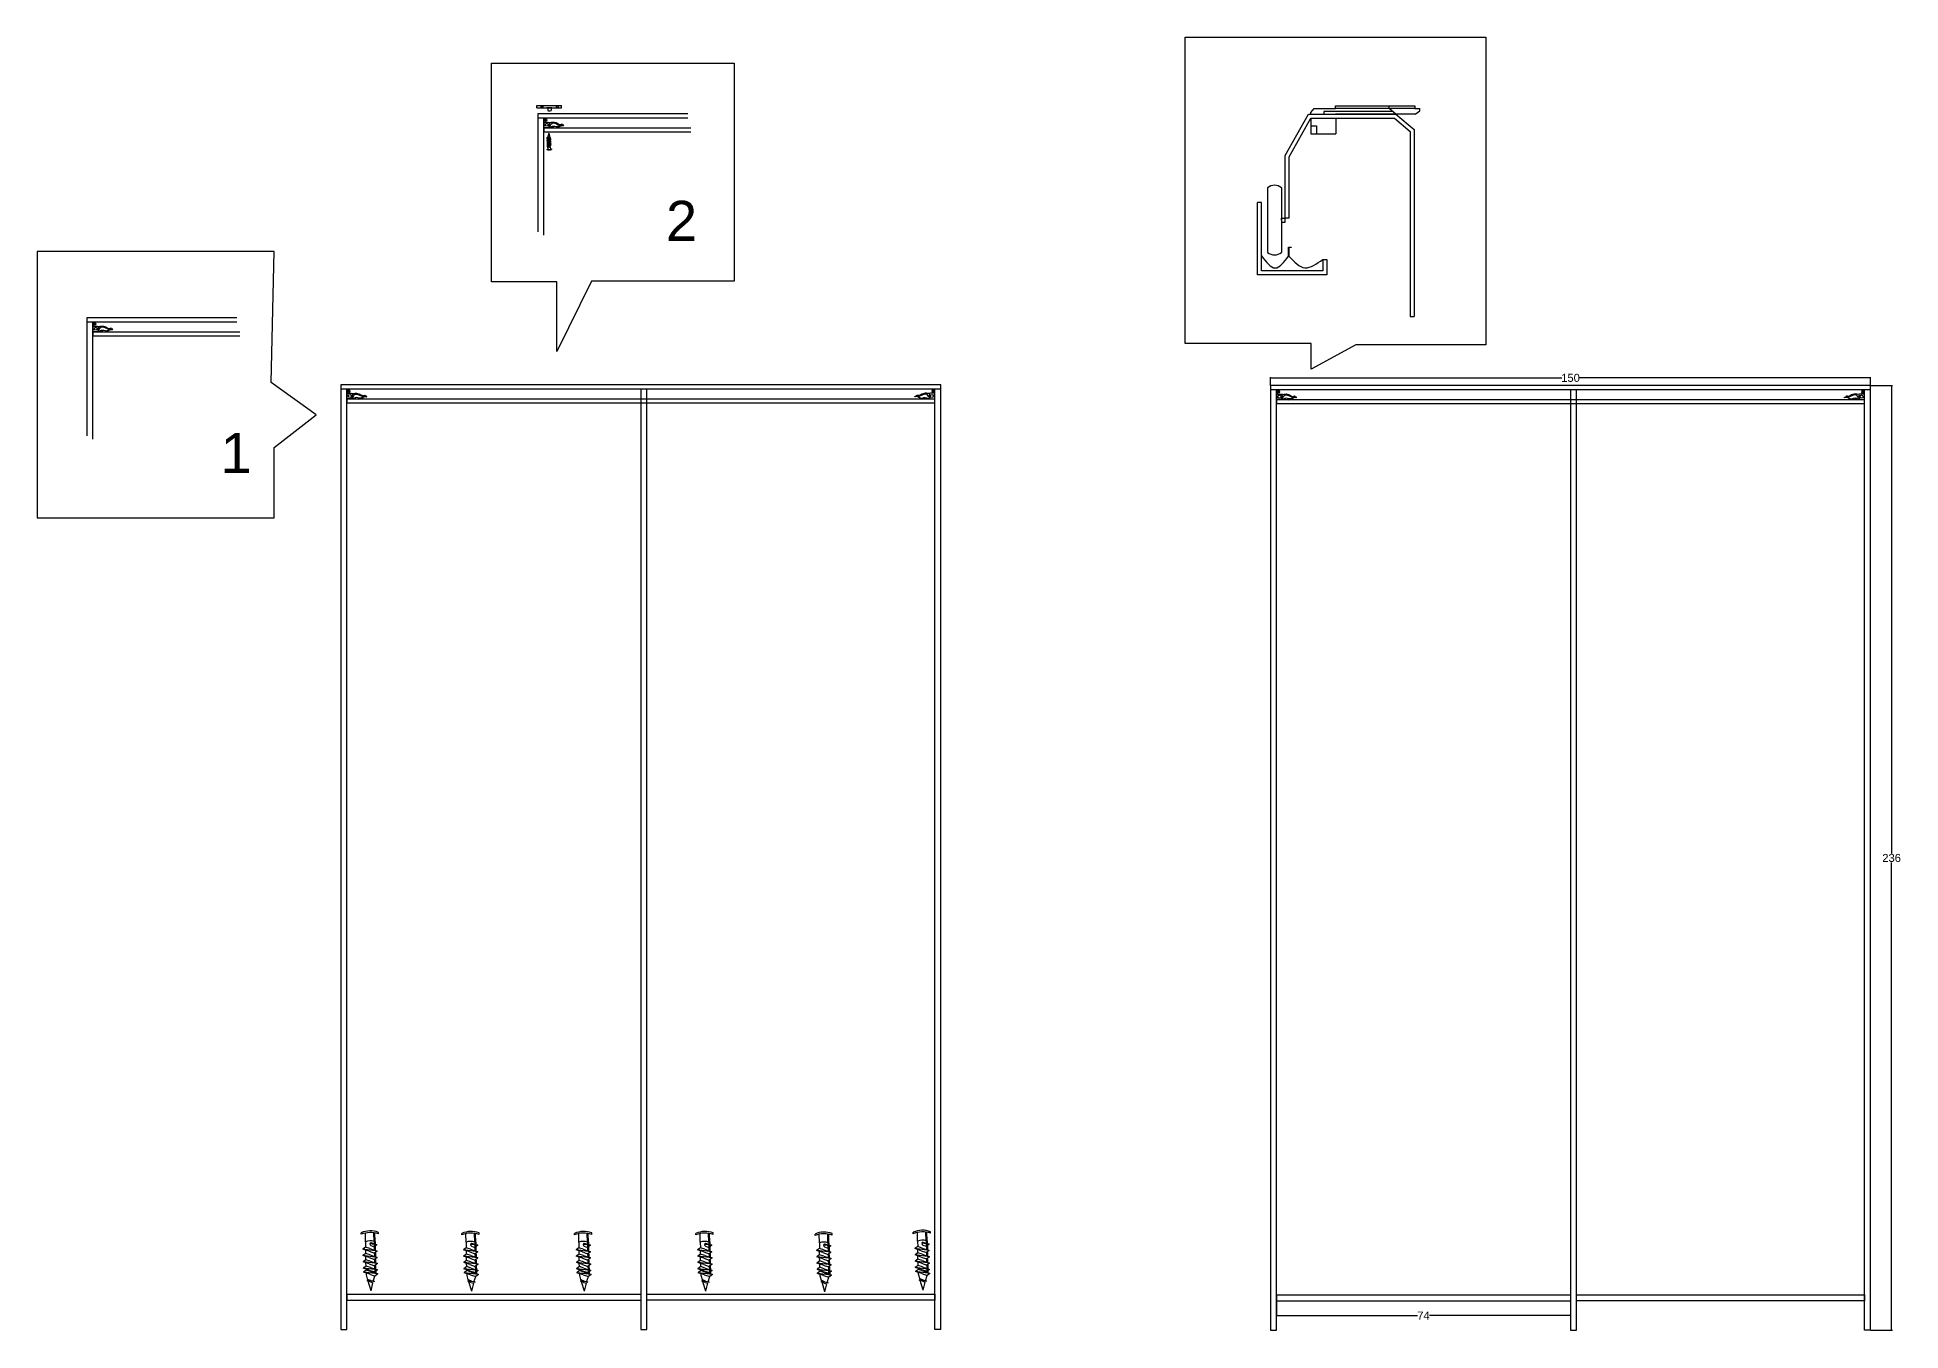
# Model space of a CAD drawing. Header units: inches. Extents: x -8 to 1551, y -417 to 323.
# Drawn here: x 975.4 to 1441.1, y -76.6 to 246.5 of the extents above; entities that cross this region are included whole.
import ezdxf

# ---------------------------------------------------------------- set-up
doc = ezdxf.new("R2010")
doc.units = ezdxf.units.IN
doc.header["$MEASUREMENT"] = 0
doc.styles.get("Standard").update_dxf_attribs({"font": 'Arial.ttf'})
doc.dimstyles.get("Standard").update_dxf_attribs({"dimtxt": 0.18, "dimasz": 0.18, "dimexe": 0.18, "dimexo": 0.0625, "dimgap": 0.09, "dimtad": 0, "dimtih": 1, "dimtoh": 1, "dimdec": 4, "dimzin": 0, "dimdsep": 46, "dimtxsty": 'Standard', "dimcen": 0.09, "dimadec": 0, "dimazin": 0, "dimtfac": 1, "dimtdec": 4, "dimtofl": 0, "dimtmove": 0, "dimatfit": 3, "dimfxl": 1, "dimtolj": 1, "dimtzin": 0, "dimarcsym": 0})

# ---------------------------------------------------------------- blocks, each defined once
blk = doc.blocks.new('Vite a croce a testa piana - 10 mm da sopra')
at = {"color": 0, "linetype": 'Continuous'}
for p, q in [((-5, 2), (-5, -2)), ((-2, 2), (-5, 2)), ((-2, 2), (-2, 5)), ((2, 5), (-2, 5)), ((-2, 2), (-2, -2)), ((2, 2), (-2, 2)), ((2, 2), (2, 5)), ((2, 2), (2, -2)), ((2, 2), (5, 2)), ((5, 2), (5, -2)), ((-2, -2), (-5, -2)), ((2, -2), (-2, -2)), ((-2, -2), (-2, -5)), ((2, -5), (-2, -5)), ((2, -2), (2, -5)), ((2, -2), (5, -2))]:
    blk.add_line(p, q, dxfattribs=at)
blk.add_circle((0, 0), 9.84, dxfattribs=at)
blk = doc.blocks.new('_ArchTick')
at = {"color": 0, "linetype": 'ByBlock', "const_width": 0.15}
blk.add_lwpolyline([(-0.5, -0.5), (0.5, 0.5)], dxfattribs=at)
blk = doc.blocks.new('*D20')
at = {"color": 0, "lineweight": -2, "transparency": 16777216}
for p, q in [((1433.67, 159.47), (1439.05, 159.47)), ((1438.87, 159.47), (1438.87, 42.57)), ((1438.87, -76.53), (1438.87, 40.36)), ((1433.67, -76.53), (1439.05, -76.53))]:
    blk.add_line(p, q, dxfattribs=at)
at = {"layer": 'Defpoints', "color": 0, "transparency": 16777216}
for p in [(1433.61, 159.47), (1433.61, -76.53), (1438.87, -76.53)]:
    blk.add_point(p, dxfattribs=at)
at = {"color": 0, "lineweight": -2, "transparency": 16777216, "xscale": 0.18, "yscale": 0.18, "zscale": 0.18}
for p, rotation in [((1438.87, 159.47), 90), ((1438.87, -76.53), 270)]:
    blk.add_blockref('_ArchTick', p, dxfattribs=dict(at, rotation=rotation))
at = {"color": 0, "transparency": 16777216, "insert": (1438.87, 41.47), "char_height": 2, "attachment_point": 5}
blk.add_mtext('\\A1;236', dxfattribs=at)
blk = doc.blocks.new('*D21')
at = {"color": 0, "lineweight": -2, "transparency": 16777216}
for p, q in [((1283.61, 159.53), (1283.61, 161.59)), ((1283.61, 161.41), (1356.4, 161.41)), ((1433.61, 161.41), (1360.81, 161.41)), ((1433.61, 159.53), (1433.61, 161.59))]:
    blk.add_line(p, q, dxfattribs=at)
at = {"layer": 'Defpoints', "color": 0, "transparency": 16777216}
for p in [(1283.61, 159.47), (1433.61, 161.41), (1433.61, 159.47)]:
    blk.add_point(p, dxfattribs=at)
at = {"color": 0, "lineweight": -2, "transparency": 16777216, "xscale": 0.18, "yscale": 0.18, "zscale": 0.18, "rotation": 180}
blk.add_blockref('_ArchTick', (1283.61, 161.41), dxfattribs=at)
at = {"color": 0, "lineweight": -2, "transparency": 16777216, "xscale": 0.18, "yscale": 0.18, "zscale": 0.18}
blk.add_blockref('_ArchTick', (1433.61, 161.41), dxfattribs=at)
at = {"color": 0, "transparency": 16777216, "insert": (1358.61, 161.41), "char_height": 2, "attachment_point": 5}
blk.add_mtext('\\A1;150', dxfattribs=at)
blk = doc.blocks.new('*D22')
at = {"color": 0, "lineweight": -2, "transparency": 16777216}
for p, q in [((1285.11, -67.73), (1285.11, -73.04)), ((1358.61, -67.73), (1358.61, -73.04)), ((1285.11, -72.86), (1320.32, -72.86)), ((1358.61, -72.86), (1323.37, -72.86))]:
    blk.add_line(p, q, dxfattribs=at)
at = {"layer": 'Defpoints', "color": 0, "transparency": 16777216}
for p in [(1285.11, -67.67), (1358.61, -67.67), (1358.61, -72.86)]:
    blk.add_point(p, dxfattribs=at)
at = {"color": 0, "lineweight": -2, "transparency": 16777216, "xscale": 0.18, "yscale": 0.18, "zscale": 0.18, "rotation": 180}
blk.add_blockref('_ArchTick', (1285.11, -72.86), dxfattribs=at)
at = {"color": 0, "lineweight": -2, "transparency": 16777216, "xscale": 0.18, "yscale": 0.18, "zscale": 0.18}
blk.add_blockref('_ArchTick', (1358.61, -72.86), dxfattribs=at)
at = {"color": 0, "transparency": 16777216, "insert": (1321.84, -72.86), "char_height": 2, "attachment_point": 5}
blk.add_mtext('\\A1;74', dxfattribs=at)

msp = doc.modelspace()

# ---------------------------------------------------------------- linework, layer by layer
for p, q in [((1262.28, 246.5), (1337.44, 246.5)), ((1262.28, 170), (1262.28, 246.5)), ((1337.44, 246.5), (1337.44, 169.66)), ((1088.93, 240.03), (1149.54, 240.03)), ((1088.93, 185.43), (1088.93, 240.03)), ((1149.54, 240.03), (1149.54, 185.58)), ((1100.24, 228.86), (1100.24, 229.48)), ((1100.24, 229.48), (1106.43, 229.48)), ((1100.24, 228.86), (1106.43, 228.86)), ((1101.82, 229.3), (1101.21, 229.3)), ((1101.21, 229.3), (1101.21, 229.03)), ((1101.21, 229.03), (1101.82, 229.03)), ((1101.82, 229.03), (1101.82, 229.3)), ((1103.95, 228.86), (1102.72, 228.86)), ((1102.99, 228.85), (1102.99, 228.24)), ((1103.33, 228.86), (1103.95, 228.86)), ((1103.77, 228.85), (1103.77, 228.24)), ((1105.66, 229.27), (1105.05, 229.27)), ((1105.05, 229.27), (1105.05, 229)), ((1105.05, 229), (1105.66, 229)), ((1105.66, 229), (1105.66, 229.27)), ((1106.43, 228.86), (1106.43, 229.48)), ((1293.7, 227.75), (1294.54, 228.7)), ((1294.54, 228.7), (1299.88, 228.7)), ((1299.88, 228.7), (1299.88, 229.39)), ((1299.88, 229.39), (1319.68, 229.39)), ((1299.88, 228.7), (1299.88, 228.7)), ((1319.68, 228.69), (1299.88, 228.7)), ((1313.31, 228.69), (1313.31, 229.39)), ((1314.93, 227.31), (1313.31, 228.69)), ((1319.68, 229.39), (1319.68, 228.69)), ((1319.68, 228.69), (1320.91, 228.69)), ((1320.91, 228.1), (1320.91, 228.69)), ((1137.98, 227.4), (1100.48, 227.4)), ((1100.48, 227.4), (1100.48, 197.9)), ((1100.48, 227.4), (1100.48, 226.4)), ((1100.48, 226.4), (1137.98, 226.4)), ((1101.98, 197.03), (1101.98, 226.4)), ((1101.98, 226.4), (1101.98, 223.9)), ((1101.98, 223.9), (1101.98, 225.32)), ((1101.98, 225.32), (1103.1, 225.32)), ((1101.98, 223.9), (1138.73, 223.9)), ((1101.98, 223.9), (1101.98, 222.9)), ((1101.98, 223.9), (1104.25, 223.9)), ((1103.62, 223.9), (1101.98, 223.9)), ((1103.28, 224.96), (1103.26, 224.18)), ((1106.63, 224.7), (1106.48, 224.82)), ((1287.27, 216.93), (1293.12, 227.31)), ((1288.27, 216.67), (1293.7, 226.31)), ((1293.12, 227.31), (1314.93, 227.31)), ((1293.7, 227.31), (1293.7, 227.75)), ((1293.7, 226.31), (1314.57, 226.31)), ((1293.7, 226.31), (1293.7, 222.38)), ((1293.7, 224.35), (1295.08, 224.35)), ((1295.08, 224.35), (1295.08, 222.38)), ((1314.12, 228), (1296.98, 228)), ((1296.98, 228), (1296.98, 227.31)), ((1319.78, 227.31), (1299.84, 227.31)), ((1299.92, 226.31), (1299.92, 222.38)), ((1314.57, 226.31), (1318.51, 222.98)), ((1314.93, 227.31), (1319.51, 223.45)), ((1319.78, 227.31), (1320.91, 228.1)), ((1101.98, 222.9), (1138.73, 222.9)), ((1293.7, 222.38), (1299.92, 222.38)), ((1318.51, 222.98), (1318.51, 176.75)), ((1319.51, 223.45), (1319.51, 176.75)), ((1102.69, 218.57), (1102.69, 218.46)), ((1103.9, 218.6), (1103.9, 218.49)), ((1287.27, 201.34), (1287.27, 216.93)), ((1288.27, 201.34), (1288.27, 216.67)), ((1280.38, 187.14), (1280.38, 205.25)), ((1281.38, 205.25), (1280.38, 205.25)), ((1281.38, 188.14), (1281.38, 205.25)), ((1282.87, 208.92), (1282.87, 192.76)), ((1286.39, 208.92), (1286.39, 192.76)), ((1286.39, 200.84), (1286.39, 201.34)), ((1286.39, 201.34), (1286.39, 200.34)), ((1286.39, 201.34), (1287.27, 201.34)), ((1286.39, 200.34), (1287.27, 200.34)), ((1287.27, 200.34), (1287.27, 201.34)), ((1288.27, 201.34), (1287.27, 201.34)), ((1034.55, 192.99), (975.36, 192.99)), ((975.36, 192.99), (975.36, 126.44)), ((1033.84, 160.25), (1034.55, 192.99)), ((1288.07, 191.8), (1288.07, 194.1)), ((1288.07, 194.1), (1288.75, 194.1)), ((1288.75, 193.96), (1288.2, 193.96)), ((1288.2, 193.96), (1288.2, 191.8)), ((1288.75, 194.1), (1288.75, 194.1)), ((1288.75, 194.1), (1288.75, 193.96)), ((1296.65, 191.01), (1296.65, 188.14)), ((1296.65, 191.01), (1297.65, 191.01)), ((1297.65, 191.01), (1297.65, 187.14)), ((1297.65, 187.14), (1280.38, 187.14)), ((1296.65, 188.14), (1281.38, 188.14)), ((1105.24, 185.43), (1088.93, 185.43)), ((1113.9, 185.58), (1105.24, 167.97)), ((1105.24, 167.97), (1105.24, 185.43)), ((1149.54, 185.58), (1113.9, 185.58)), ((1113.9, 185.58), (1113.9, 185.58, -721.74)), ((1025.22, 176.44), (987.72, 176.44)), ((987.72, 176.44), (987.72, 146.94)), ((987.72, 176.44), (987.72, 175.44)), ((987.72, 175.44), (1025.22, 175.44)), ((989.22, 146.06), (989.22, 175.44)), ((989.22, 175.44), (989.22, 172.94)), ((989.22, 172.94), (989.22, 174.35)), ((989.22, 174.35), (990.34, 174.35)), ((989.22, 172.94), (1025.97, 172.94)), ((989.22, 172.94), (989.22, 171.94)), ((989.22, 172.94), (991.5, 172.94)), ((990.86, 172.94), (989.22, 172.94)), ((990.53, 174), (990.51, 173.21)), ((993.87, 173.73), (993.72, 173.85)), ((1318.51, 176.75), (1319.51, 176.75)), ((989.22, 171.94), (1025.97, 171.94)), ((1293.76, 170), (1262.28, 170)), ((1293.76, 163.56), (1293.76, 170)), ((1304.94, 169.66), (1293.76, 163.56)), ((1337.44, 169.66), (1304.94, 169.66)), ((1045.11, 152.15), (1033.84, 160.25)), ((1201.23, 159.65), (1051.23, 159.65)), ((1051.23, 159.65), (1051.23, -76.35)), ((1051.23, 159.65), (1051.23, 158.65)), ((1051.23, 158.65), (1201.23, 158.65)), ((1052.73, -76.35), (1052.73, 158.65)), ((1052.73, 158.65), (1052.73, 156.15)), ((1126.23, 158.65), (1126.23, -76.35)), ((1127.73, -76.35), (1127.73, 158.65)), ((1199.73, -76.35), (1199.73, 158.65)), ((1201.23, -76.35), (1201.23, 159.65)), ((1433.61, 159.47), (1283.61, 159.47)), ((1283.61, 159.47), (1283.61, -76.53)), ((1283.61, 159.47), (1283.61, 158.47)), ((1283.61, 158.47), (1433.61, 158.47)), ((1285.11, -76.53), (1285.11, 158.47)), ((1285.11, 158.47), (1285.11, 155.97)), ((1358.61, 158.47), (1358.61, -76.53)), ((1360.11, -76.53), (1360.11, 158.47)), ((1432.11, -76.53), (1432.11, 158.47)), ((1433.61, -76.53), (1433.61, 159.47)), ((1052.73, 156.15), (1052.73, 157.57)), ((1052.73, 157.57), (1053.85, 157.57)), ((1052.73, 156.15), (1199.73, 156.15)), ((1052.73, 156.15), (1052.73, 155.15)), ((1052.73, 156.15), (1055, 156.15)), ((1054.37, 156.15), (1052.73, 156.15)), ((1052.73, 155.15), (1199.73, 155.15)), ((1054.03, 157.21), (1054.01, 156.42)), ((1057.38, 156.94), (1057.23, 157.07)), ((1057.75, 156.65), (1057.76, 156.79)), ((1194.7, 156.65), (1194.69, 156.79)), ((1195.08, 156.94), (1195.23, 157.07)), ((1198.09, 156.15), (1199.73, 156.15)), ((1198.42, 157.21), (1198.44, 156.42)), ((1199.73, 157.57), (1198.61, 157.57)), ((1199.73, 156.15), (1199.73, 157.57)), ((1285.11, 155.97), (1285.11, 157.38)), ((1285.11, 157.38), (1286.23, 157.38)), ((1285.11, 155.97), (1432.11, 155.97)), ((1285.11, 155.97), (1285.11, 154.97)), ((1285.11, 155.97), (1287.39, 155.97)), ((1286.75, 155.97), (1285.11, 155.97)), ((1285.11, 154.97), (1432.11, 154.97)), ((1286.41, 157.03), (1286.39, 156.24)), ((1289.76, 156.76), (1289.61, 156.89)), ((1290.13, 156.46), (1290.14, 156.61)), ((1427.09, 156.46), (1427.08, 156.61)), ((1427.46, 156.76), (1427.61, 156.89)), ((1430.47, 155.97), (1432.11, 155.97)), ((1430.8, 157.03), (1430.83, 156.24)), ((1432.11, 157.38), (1430.99, 157.38)), ((1432.11, 155.97), (1432.11, 157.38)), ((1034.55, 144.05), (1045.11, 152.15)), ((1034.55, 126.44), (1034.55, 144.05)), ((975.36, 126.44), (1034.55, 126.44)), ((1056.32, -52.55), (1056.32, -52.16)), ((1060.62, -52.44), (1060.62, -52.06)), ((1081.49, -52.7), (1081.49, -52.32)), ((1085.79, -52.6), (1085.79, -52.21)), ((1109.65, -52.7), (1109.65, -52.32)), ((1113.95, -52.6), (1113.95, -52.21)), ((1139.99, -52.7), (1139.99, -52.32)), ((1144.29, -52.6), (1144.29, -52.21)), ((1169.76, -52.86), (1169.76, -52.48)), ((1174.06, -52.76), (1174.06, -52.37)), ((1194.32, -52.4), (1194.32, -52.01)), ((1198.62, -52.29), (1198.62, -51.9)), ((1052.73, -67.49), (1052.73, -68.99)), ((1052.73, -67.49), (1126.23, -67.49)), ((1052.73, -68.99), (1126.23, -68.99)), ((1127.73, -67.49), (1199.73, -67.49)), ((1199.73, -68.99), (1127.73, -68.99)), ((1199.73, -67.49), (1199.73, -68.99)), ((1285.11, -67.67), (1285.11, -69.17)), ((1285.11, -67.67), (1358.61, -67.67)), ((1285.11, -69.17), (1358.61, -69.17)), ((1360.11, -67.67), (1432.11, -67.67)), ((1432.11, -69.17), (1360.11, -69.17)), ((1432.11, -67.67), (1432.11, -69.17)), ((1051.23, -76.35), (1052.73, -76.35)), ((1126.23, -76.35), (1127.73, -76.35)), ((1201.23, -76.35), (1199.73, -76.35)), ((1283.61, -76.53), (1285.11, -76.53)), ((1358.61, -76.53), (1360.11, -76.53)), ((1433.61, -76.53), (1432.11, -76.53))]:
    msp.add_line(p, q)
at = {"color": 7}
for p, q in [((1102.73, 221.38), (1102.93, 221.53)), ((1103.24, 221.21), (1102.73, 221.38)), ((1102.73, 221.38), (1103.74, 221.25)), ((1102.75, 221.1), (1102.96, 221.23)), ((1103.26, 220.93), (1102.75, 221.1)), ((1102.75, 221.1), (1103.76, 220.97)), ((1102.76, 220.66), (1102.96, 220.8)), ((1103.27, 220.48), (1102.76, 220.66)), ((1102.76, 220.66), (1103.77, 220.53)), ((1102.77, 220.22), (1102.97, 220.36)), ((1103.28, 220.04), (1102.77, 220.22)), ((1102.77, 220.22), (1103.78, 220.09)), ((1102.78, 219.77), (1102.98, 219.92)), ((1103.29, 219.6), (1102.78, 219.77)), ((1102.78, 219.77), (1103.79, 219.64)), ((1102.79, 219.33), (1102.99, 219.47)), ((1102.79, 219.33), (1103.29, 219.26)), ((1103.23, 219.18), (1102.79, 219.33)), ((1102.87, 221.08), (1102.87, 221.31)), ((1102.89, 220.8), (1102.88, 221.03)), ((1102.9, 220.36), (1102.89, 220.59)), ((1102.91, 219.92), (1102.9, 220.14)), ((1102.92, 219.1), (1102.91, 219.7)), ((1103.05, 221.89), (1102.93, 221.53)), ((1103.3, 221.4), (1102.93, 221.53)), ((1102.94, 221.08), (1102.94, 221.31)), ((1102.96, 220.8), (1102.95, 221.03)), ((1103.33, 221.11), (1102.96, 221.23)), ((1103.33, 220.67), (1102.96, 220.8)), ((1102.97, 220.36), (1102.96, 220.59)), ((1103.23, 221.83), (1102.97, 221.92)), ((1102.97, 221.92), (1103.48, 221.85)), ((1103.34, 220.23), (1102.97, 220.36)), ((1102.98, 219.92), (1102.97, 220.15)), ((1103.35, 219.79), (1102.98, 219.92)), ((1103, 219.1), (1102.98, 219.71)), ((1103.23, 219.39), (1102.99, 219.47)), ((1103.21, 222.55), (1103.07, 221.99)), ((1103.26, 221.93), (1103.07, 221.99)), ((1103.21, 222.55), (1103.41, 221.88)), ((1103.23, 221.83), (1103.38, 221.78)), ((1103.24, 221.21), (1103.54, 221.11)), ((1103.26, 221.93), (1103.48, 221.85)), ((1103.26, 220.93), (1103.56, 220.82)), ((1103.27, 220.48), (1103.57, 220.38)), ((1103.28, 220.04), (1103.58, 219.94)), ((1103.29, 219.6), (1103.59, 219.5)), ((1103.3, 221.4), (1103.74, 221.25)), ((1103.33, 221.11), (1103.76, 220.97)), ((1103.33, 220.67), (1103.77, 220.53)), ((1103.34, 220.23), (1103.78, 220.09)), ((1103.35, 219.79), (1103.79, 219.64)), ((1103.38, 221.78), (1103.48, 221.85)), ((1103.43, 221.82), (1103.54, 221.44)), ((1103.54, 221.44), (1103.54, 221.32)), ((1103.54, 221.11), (1103.74, 221.25)), ((1103.56, 220.82), (1103.76, 220.97)), ((1103.56, 220.82), (1103.57, 220.6)), ((1103.57, 220.38), (1103.77, 220.53)), ((1103.57, 220.38), (1103.57, 220.15)), ((1103.58, 219.94), (1103.78, 220.09)), ((1103.58, 219.94), (1103.58, 219.71)), ((1103.59, 219.5), (1103.79, 219.64)), ((1103.6, 219.11), (1103.59, 219.5)), ((1057.43, -55.76), (1056.73, -56.27)), ((1057.4, -54.39), (1057.43, -55.76)), ((1058.51, -56.13), (1057.43, -55.76)), ((1060.27, -55.15), (1058.48, -54.92)), ((1058.7, -55.37), (1059.57, -55.66)), ((1058.72, -54.62), (1060.27, -55.15)), ((1059.54, -54.34), (1059.59, -56.49)), ((1060.27, -55.15), (1059.57, -55.66)), ((1059.8, -54.34), (1059.84, -56.49)), ((1082.57, -54.54), (1082.6, -55.91)), ((1085.44, -55.3), (1083.65, -55.07)), ((1083.87, -55.52), (1084.73, -55.82)), ((1083.89, -54.78), (1085.44, -55.3)), ((1084.71, -54.5), (1084.76, -56.65)), ((1085.44, -55.3), (1084.73, -55.82)), ((1084.96, -54.49), (1085.01, -56.64)), ((1110.73, -54.54), (1110.76, -55.91)), ((1113.6, -55.3), (1111.81, -55.07)), ((1112.03, -55.52), (1112.89, -55.82)), ((1112.05, -54.78), (1113.6, -55.3)), ((1112.87, -54.5), (1112.92, -56.65)), ((1113.6, -55.3), (1112.89, -55.82)), ((1113.12, -54.49), (1113.17, -56.64)), ((1141.07, -54.54), (1141.1, -55.91)), ((1143.94, -55.3), (1142.15, -55.07)), ((1142.37, -55.52), (1143.23, -55.82)), ((1142.39, -54.78), (1143.94, -55.3)), ((1143.21, -54.5), (1143.26, -56.65)), ((1143.94, -55.3), (1143.23, -55.82)), ((1143.46, -54.49), (1143.51, -56.64)), ((1170.84, -54.7), (1170.87, -56.07)), ((1173.7, -55.46), (1171.92, -55.23)), ((1172.14, -55.68), (1173, -55.98)), ((1172.16, -54.94), (1173.7, -55.46)), ((1172.98, -54.66), (1173.02, -56.81)), ((1173.7, -55.46), (1173, -55.98)), ((1173.23, -54.65), (1173.28, -56.8)), ((1195.43, -55.61), (1194.72, -56.12)), ((1195.4, -54.24), (1195.43, -55.61)), ((1196.51, -55.97), (1195.43, -55.61)), ((1198.26, -54.99), (1196.48, -54.76)), ((1196.7, -55.22), (1197.56, -55.51)), ((1196.72, -54.47), (1198.26, -54.99)), ((1197.54, -54.19), (1197.59, -56.34)), ((1198.26, -54.99), (1197.56, -55.51)), ((1197.79, -54.19), (1197.84, -56.33)), ((1058.28, -56.8), (1056.73, -56.27)), ((1060.31, -56.74), (1056.73, -56.27)), ((1057.46, -57.33), (1056.76, -57.84)), ((1060.34, -58.31), (1056.76, -57.84)), ((1058.31, -58.37), (1056.76, -57.84)), ((1057.5, -58.9), (1056.79, -59.41)), ((1058.35, -59.94), (1056.79, -59.41)), ((1060.38, -59.88), (1056.79, -59.41)), ((1057.53, -60.47), (1056.83, -60.99)), ((1057.46, -57.33), (1057.45, -56.52)), ((1058.54, -57.7), (1057.46, -57.33)), ((1057.5, -58.9), (1057.48, -58.09)), ((1058.58, -59.27), (1057.5, -58.9)), ((1057.53, -60.47), (1057.51, -59.66)), ((1058.61, -60.84), (1057.53, -60.47)), ((1058.28, -56.8), (1059.61, -57.25)), ((1058.31, -58.37), (1059.64, -58.82)), ((1058.35, -59.94), (1059.67, -60.39)), ((1058.51, -56.13), (1060.31, -56.74)), ((1058.54, -57.7), (1060.34, -58.31)), ((1058.58, -59.27), (1060.38, -59.88)), ((1060.31, -56.74), (1059.61, -57.25)), ((1059.61, -57.25), (1059.62, -58.06)), ((1060.34, -58.31), (1059.64, -58.82)), ((1059.64, -58.82), (1059.66, -59.63)), ((1060.38, -59.88), (1059.67, -60.39)), ((1059.67, -60.39), (1059.69, -61.2)), ((1059.86, -57.25), (1059.87, -58.06)), ((1059.89, -58.82), (1059.91, -59.63)), ((1059.92, -60.39), (1059.94, -61.2)), ((1082.6, -55.91), (1081.9, -56.43)), ((1083.45, -56.96), (1081.9, -56.43)), ((1085.48, -56.89), (1081.9, -56.43)), ((1082.63, -57.48), (1081.93, -58)), ((1085.51, -58.46), (1081.93, -58)), ((1083.48, -58.53), (1081.93, -58)), ((1082.67, -59.06), (1081.96, -59.57)), ((1083.52, -60.1), (1081.96, -59.57)), ((1085.54, -60.03), (1081.96, -59.57)), ((1083.68, -56.28), (1082.6, -55.91)), ((1082.63, -57.48), (1082.62, -56.67)), ((1083.71, -57.85), (1082.63, -57.48)), ((1082.67, -59.06), (1082.65, -58.24)), ((1083.75, -59.42), (1082.67, -59.06)), ((1082.7, -60.63), (1082.68, -59.81)), ((1083.45, -56.96), (1084.77, -57.41)), ((1083.48, -58.53), (1084.81, -58.98)), ((1083.52, -60.1), (1084.84, -60.55)), ((1083.68, -56.28), (1085.48, -56.89)), ((1083.71, -57.85), (1085.51, -58.46)), ((1083.75, -59.42), (1085.54, -60.03)), ((1085.48, -56.89), (1084.77, -57.41)), ((1084.77, -57.41), (1084.79, -58.22)), ((1085.51, -58.46), (1084.81, -58.98)), ((1084.81, -58.98), (1084.82, -59.79)), ((1085.54, -60.03), (1084.84, -60.55)), ((1084.84, -60.55), (1084.86, -61.36)), ((1085.03, -57.4), (1085.04, -58.21)), ((1085.06, -58.97), (1085.08, -59.78)), ((1085.09, -60.54), (1085.11, -61.35)), ((1110.76, -55.91), (1110.06, -56.43)), ((1111.61, -56.96), (1110.06, -56.43)), ((1113.64, -56.89), (1110.06, -56.43)), ((1110.79, -57.48), (1110.09, -58)), ((1113.67, -58.46), (1110.09, -58)), ((1111.64, -58.53), (1110.09, -58)), ((1110.83, -59.06), (1110.12, -59.57)), ((1111.68, -60.1), (1110.12, -59.57)), ((1113.7, -60.03), (1110.12, -59.57)), ((1111.84, -56.28), (1110.76, -55.91)), ((1110.79, -57.48), (1110.78, -56.67)), ((1111.87, -57.85), (1110.79, -57.48)), ((1110.83, -59.06), (1110.81, -58.24)), ((1111.91, -59.42), (1110.83, -59.06)), ((1110.86, -60.63), (1110.84, -59.81)), ((1111.61, -56.96), (1112.93, -57.41)), ((1111.64, -58.53), (1112.97, -58.98)), ((1111.68, -60.1), (1113, -60.55)), ((1111.84, -56.28), (1113.64, -56.89)), ((1111.87, -57.85), (1113.67, -58.46)), ((1111.91, -59.42), (1113.7, -60.03)), ((1113.64, -56.89), (1112.93, -57.41)), ((1112.93, -57.41), (1112.95, -58.22)), ((1113.67, -58.46), (1112.97, -58.98)), ((1112.97, -58.98), (1112.99, -59.79)), ((1113.7, -60.03), (1113, -60.55)), ((1113, -60.55), (1113.02, -61.36)), ((1113.19, -57.4), (1113.2, -58.21)), ((1113.22, -58.97), (1113.24, -59.78)), ((1113.25, -60.54), (1113.27, -61.35)), ((1141.1, -55.91), (1140.39, -56.43)), ((1141.95, -56.96), (1140.39, -56.43)), ((1143.98, -56.89), (1140.39, -56.43)), ((1141.13, -57.48), (1140.43, -58)), ((1144.01, -58.46), (1140.43, -58)), ((1141.98, -58.53), (1140.43, -58)), ((1141.17, -59.06), (1140.46, -59.57)), ((1142.01, -60.1), (1140.46, -59.57)), ((1144.04, -60.03), (1140.46, -59.57)), ((1142.18, -56.28), (1141.1, -55.91)), ((1141.13, -57.48), (1141.11, -56.67)), ((1142.21, -57.85), (1141.13, -57.48)), ((1141.17, -59.06), (1141.15, -58.24)), ((1142.24, -59.42), (1141.17, -59.06)), ((1141.2, -60.63), (1141.18, -59.81)), ((1141.95, -56.96), (1143.27, -57.41)), ((1141.98, -58.53), (1143.31, -58.98)), ((1142.01, -60.1), (1143.34, -60.55)), ((1142.18, -56.28), (1143.98, -56.89)), ((1142.21, -57.85), (1144.01, -58.46)), ((1142.24, -59.42), (1144.04, -60.03)), ((1143.98, -56.89), (1143.27, -57.41)), ((1143.27, -57.41), (1143.29, -58.22)), ((1144.01, -58.46), (1143.31, -58.98)), ((1143.31, -58.98), (1143.32, -59.79)), ((1144.04, -60.03), (1143.34, -60.55)), ((1143.34, -60.55), (1143.36, -61.36)), ((1143.52, -57.4), (1143.54, -58.21)), ((1143.56, -58.97), (1143.58, -59.78)), ((1143.59, -60.54), (1143.61, -61.35)), ((1170.87, -56.07), (1170.16, -56.59)), ((1171.72, -57.12), (1170.16, -56.59)), ((1173.74, -57.05), (1170.16, -56.59)), ((1170.9, -57.64), (1170.2, -58.16)), ((1173.78, -58.62), (1170.2, -58.16)), ((1171.75, -58.69), (1170.2, -58.16)), ((1170.93, -59.21), (1170.23, -59.73)), ((1171.78, -60.26), (1170.23, -59.73)), ((1173.81, -60.19), (1170.23, -59.73)), ((1171.95, -56.44), (1170.87, -56.07)), ((1170.9, -57.64), (1170.88, -56.83)), ((1171.98, -58.01), (1170.9, -57.64)), ((1170.93, -59.21), (1170.92, -58.4)), ((1172.01, -59.58), (1170.93, -59.21)), ((1170.97, -60.78), (1170.95, -59.97)), ((1171.72, -57.12), (1173.04, -57.57)), ((1171.75, -58.69), (1173.07, -59.14)), ((1171.78, -60.26), (1173.11, -60.71)), ((1171.95, -56.44), (1173.74, -57.05)), ((1171.98, -58.01), (1173.78, -58.62)), ((1172.01, -59.58), (1173.81, -60.19)), ((1173.74, -57.05), (1173.04, -57.57)), ((1173.04, -57.57), (1173.06, -58.38)), ((1173.78, -58.62), (1173.07, -59.14)), ((1173.07, -59.14), (1173.09, -59.95)), ((1173.81, -60.19), (1173.11, -60.71)), ((1173.29, -57.56), (1173.31, -58.37)), ((1173.33, -59.13), (1173.34, -59.94)), ((1196.28, -56.65), (1194.72, -56.12)), ((1198.31, -56.58), (1194.72, -56.12)), ((1195.46, -57.18), (1194.76, -57.69)), ((1198.34, -58.16), (1194.76, -57.69)), ((1196.31, -58.22), (1194.76, -57.69)), ((1195.49, -58.75), (1194.79, -59.26)), ((1196.34, -59.79), (1194.79, -59.26)), ((1198.37, -59.73), (1194.79, -59.26)), ((1195.53, -60.32), (1194.83, -60.83)), ((1195.46, -57.18), (1195.44, -56.37)), ((1196.54, -57.54), (1195.46, -57.18)), ((1195.49, -58.75), (1195.48, -57.94)), ((1196.57, -59.11), (1195.49, -58.75)), ((1195.53, -60.32), (1195.51, -59.51)), ((1196.61, -60.69), (1195.53, -60.32)), ((1196.28, -56.65), (1197.6, -57.1)), ((1196.31, -58.22), (1197.64, -58.67)), ((1196.34, -59.79), (1197.67, -60.24)), ((1196.51, -55.97), (1198.31, -56.58)), ((1196.54, -57.54), (1198.34, -58.16)), ((1196.57, -59.11), (1198.37, -59.73)), ((1198.31, -56.58), (1197.6, -57.1)), ((1197.6, -57.1), (1197.62, -57.91)), ((1198.34, -58.16), (1197.64, -58.67)), ((1197.64, -58.67), (1197.65, -59.48)), ((1198.37, -59.73), (1197.67, -60.24)), ((1197.67, -60.24), (1197.69, -61.05)), ((1197.85, -57.09), (1197.87, -57.91)), ((1197.89, -58.67), (1197.91, -59.48)), ((1197.92, -60.24), (1197.94, -61.05)), ((1058.35, -61.48), (1056.83, -60.99)), ((1060.41, -61.45), (1056.83, -60.99)), ((1057.6, -61.48), (1056.89, -61.99)), ((1060.47, -62.46), (1056.89, -61.99)), ((1058.45, -62.52), (1056.89, -61.99)), ((1058.68, -61.84), (1057.6, -61.48)), ((1057.62, -62.65), (1057.61, -62.24)), ((1058.01, -64), (1057.62, -62.65)), ((1058.18, -63.88), (1057.83, -64.14)), ((1059.62, -64.37), (1057.83, -64.14)), ((1058.61, -64.4), (1057.83, -64.14)), ((1058.78, -66.63), (1058.08, -64.22)), ((1058.72, -64.06), (1058.18, -63.88)), ((1058.35, -61.48), (1059.68, -61.93)), ((1058.45, -62.52), (1059.77, -62.97)), ((1058.61, -60.84), (1060.41, -61.45)), ((1058.61, -64.4), (1059.27, -64.63)), ((1058.68, -61.84), (1060.47, -62.46)), ((1058.72, -64.06), (1059.62, -64.37)), ((1058.78, -66.63), (1059.27, -64.63)), ((1059.35, -64.28), (1059.77, -62.97)), ((1060.41, -61.45), (1059.68, -61.93)), ((1059.74, -61.4), (1059.75, -62.21)), ((1060.47, -62.46), (1059.77, -62.97)), ((1059.99, -61.39), (1060.01, -62.21)), ((1082.7, -60.63), (1082, -61.14)), ((1083.52, -61.64), (1082, -61.14)), ((1085.58, -61.6), (1082, -61.14)), ((1082.76, -61.63), (1082.06, -62.15)), ((1085.64, -62.61), (1082.06, -62.15)), ((1083.61, -62.68), (1082.06, -62.15)), ((1083.78, -60.99), (1082.7, -60.63)), ((1083.84, -62), (1082.76, -61.63)), ((1082.79, -62.81), (1082.78, -62.39)), ((1083.18, -64.16), (1082.79, -62.81)), ((1083.35, -64.04), (1083, -64.29)), ((1084.79, -64.53), (1083, -64.29)), ((1083.77, -64.56), (1083, -64.29)), ((1083.95, -66.78), (1083.25, -64.38)), ((1083.89, -64.22), (1083.35, -64.04)), ((1083.52, -61.64), (1084.85, -62.09)), ((1083.61, -62.68), (1084.94, -63.13)), ((1083.77, -64.56), (1084.44, -64.78)), ((1083.78, -60.99), (1085.58, -61.6)), ((1083.84, -62), (1085.64, -62.61)), ((1083.89, -64.22), (1084.79, -64.53)), ((1083.95, -66.78), (1084.44, -64.78)), ((1084.52, -64.43), (1084.94, -63.13)), ((1085.58, -61.6), (1084.85, -62.09)), ((1084.91, -61.56), (1084.92, -62.37)), ((1085.64, -62.61), (1084.94, -63.13)), ((1085.16, -61.55), (1085.18, -62.36)), ((1110.86, -60.63), (1110.16, -61.14)), ((1111.68, -61.64), (1110.16, -61.14)), ((1113.74, -61.6), (1110.16, -61.14)), ((1110.93, -61.63), (1110.22, -62.15)), ((1113.8, -62.61), (1110.22, -62.15)), ((1111.77, -62.68), (1110.22, -62.15)), ((1111.94, -60.99), (1110.86, -60.63)), ((1112, -62), (1110.93, -61.63)), ((1110.95, -62.81), (1110.94, -62.39)), ((1111.34, -64.16), (1110.95, -62.81)), ((1111.51, -64.04), (1111.16, -64.29)), ((1112.95, -64.53), (1111.16, -64.29)), ((1111.93, -64.56), (1111.16, -64.29)), ((1112.11, -66.78), (1111.41, -64.38)), ((1112.05, -64.22), (1111.51, -64.04)), ((1111.68, -61.64), (1113.01, -62.09)), ((1111.77, -62.68), (1113.1, -63.13)), ((1111.93, -64.56), (1112.6, -64.78)), ((1111.94, -60.99), (1113.74, -61.6)), ((1112, -62), (1113.8, -62.61)), ((1112.05, -64.22), (1112.95, -64.53)), ((1112.11, -66.78), (1112.6, -64.78)), ((1112.68, -64.43), (1113.1, -63.13)), ((1113.74, -61.6), (1113.01, -62.09)), ((1113.07, -61.56), (1113.08, -62.37)), ((1113.8, -62.61), (1113.1, -63.13)), ((1113.32, -61.55), (1113.34, -62.36)), ((1141.2, -60.63), (1140.5, -61.14)), ((1142.02, -61.64), (1140.5, -61.14)), ((1144.08, -61.6), (1140.5, -61.14)), ((1141.26, -61.63), (1140.56, -62.15)), ((1144.14, -62.61), (1140.56, -62.15)), ((1142.11, -62.68), (1140.56, -62.15)), ((1142.28, -60.99), (1141.2, -60.63)), ((1142.34, -62), (1141.26, -61.63)), ((1141.29, -62.81), (1141.28, -62.39)), ((1141.68, -64.16), (1141.29, -62.81)), ((1141.85, -64.04), (1141.5, -64.29)), ((1143.29, -64.53), (1141.5, -64.29)), ((1142.27, -64.56), (1141.5, -64.29)), ((1142.45, -66.78), (1141.75, -64.38)), ((1142.39, -64.22), (1141.85, -64.04)), ((1142.02, -61.64), (1143.34, -62.09)), ((1142.11, -62.68), (1143.44, -63.13)), ((1142.27, -64.56), (1142.93, -64.78)), ((1142.28, -60.99), (1144.08, -61.6)), ((1142.34, -62), (1144.14, -62.61)), ((1142.39, -64.22), (1143.29, -64.53)), ((1142.45, -66.78), (1142.94, -64.78)), ((1143.02, -64.43), (1143.44, -63.13)), ((1144.08, -61.6), (1143.34, -62.09)), ((1143.4, -61.56), (1143.42, -62.37)), ((1144.14, -62.61), (1143.44, -63.13)), ((1143.66, -61.55), (1143.67, -62.36)), ((1170.97, -60.78), (1170.26, -61.3)), ((1171.79, -61.8), (1170.26, -61.3)), ((1173.85, -61.76), (1170.26, -61.3)), ((1171.03, -61.79), (1170.33, -62.31)), ((1173.91, -62.77), (1170.33, -62.31)), ((1171.88, -62.83), (1170.33, -62.31)), ((1172.05, -61.15), (1170.97, -60.78)), ((1172.11, -62.16), (1171.03, -61.79)), ((1171.06, -62.97), (1171.05, -62.55)), ((1171.45, -64.32), (1171.06, -62.97)), ((1171.62, -64.2), (1171.26, -64.45)), ((1173.05, -64.68), (1171.26, -64.45)), ((1172.04, -64.72), (1171.26, -64.45)), ((1172.21, -66.94), (1171.51, -64.54)), ((1172.16, -64.38), (1171.62, -64.2)), ((1171.79, -61.8), (1173.11, -62.25)), ((1171.88, -62.83), (1173.21, -63.28)), ((1172.04, -64.72), (1172.7, -64.94)), ((1172.05, -61.15), (1173.85, -61.76)), ((1172.11, -62.16), (1173.91, -62.77)), ((1172.16, -64.38), (1173.05, -64.68)), ((1172.21, -66.94), (1172.7, -64.94)), ((1172.79, -64.59), (1173.21, -63.28)), ((1173.11, -60.71), (1173.13, -61.52)), ((1173.85, -61.76), (1173.11, -62.25)), ((1173.17, -61.71), (1173.19, -62.53)), ((1173.91, -62.77), (1173.21, -63.28)), ((1173.36, -60.7), (1173.38, -61.51)), ((1173.43, -61.71), (1173.44, -62.52)), ((1196.35, -61.33), (1194.83, -60.83)), ((1198.41, -61.3), (1194.83, -60.83)), ((1195.59, -61.33), (1194.89, -61.84)), ((1198.47, -62.3), (1194.89, -61.84)), ((1196.44, -62.37), (1194.89, -61.84)), ((1196.67, -61.69), (1195.59, -61.33)), ((1195.62, -62.5), (1195.61, -62.08)), ((1196.01, -63.85), (1195.62, -62.5)), ((1196.18, -63.73), (1195.83, -63.99)), ((1197.62, -64.22), (1195.83, -63.99)), ((1196.6, -64.25), (1195.83, -63.99)), ((1196.77, -66.48), (1196.07, -64.07)), ((1196.72, -63.91), (1196.18, -63.73)), ((1196.35, -61.33), (1197.67, -61.78)), ((1196.44, -62.37), (1197.77, -62.82)), ((1196.6, -64.25), (1197.26, -64.48)), ((1196.61, -60.69), (1198.41, -61.3)), ((1196.67, -61.69), (1198.47, -62.3)), ((1196.72, -63.91), (1197.62, -64.22)), ((1196.77, -66.48), (1197.26, -64.47)), ((1197.35, -64.13), (1197.77, -62.82)), ((1198.41, -61.3), (1197.67, -61.78)), ((1197.73, -61.25), (1197.75, -62.06)), ((1198.47, -62.3), (1197.77, -62.82)), ((1197.99, -61.24), (1198, -62.05))]:
    msp.add_line(p, q, dxfattribs=at)
at = {"color": 0}
for p, q in [((1102.92, 219.1), (1102.94, 218.5)), ((1103, 219.1), (1103.01, 218.49)), ((1103.6, 219.11), (1103.61, 218.51)), ((1057.4, -54.39), (1057.36, -52.23)), ((1059.54, -54.34), (1059.5, -52.17)), ((1059.8, -54.34), (1059.75, -52.21)), ((1082.57, -54.54), (1082.52, -52.39)), ((1084.71, -54.5), (1084.67, -52.32)), ((1084.96, -54.49), (1084.92, -52.36)), ((1110.73, -54.54), (1110.69, -52.39)), ((1112.87, -54.5), (1112.83, -52.32)), ((1113.12, -54.49), (1113.08, -52.36)), ((1141.07, -54.54), (1141.02, -52.39)), ((1143.21, -54.5), (1143.17, -52.32)), ((1143.46, -54.49), (1143.42, -52.36)), ((1170.84, -54.7), (1170.79, -52.55)), ((1172.98, -54.66), (1172.94, -52.48)), ((1173.23, -54.65), (1173.18, -52.52)), ((1195.4, -54.24), (1195.35, -52.08)), ((1197.54, -54.19), (1197.5, -52.01)), ((1197.79, -54.19), (1197.75, -52.06))]:
    msp.add_line(p, q, dxfattribs=at)
for centre in [(1102.72, 224.65), (989.97, 173.68), (1053.47, 156.89), (1198.98, 156.89), (1285.86, 156.71), (1431.36, 156.71)]:
    msp.add_circle(centre, 0.376)
for centre, radius, start, end in [((1103.38, 228.85), 0.724, 237.4885, 302.5115), ((1103.49, 224.23), 0.236, 193.1728, 301.6862), ((1103.35, 224.94), 0.0706, 3.284, 195.2592), ((1103.26, 220.17), 1.7, 250.6289, 292.1857), ((1103.26, 219.93), 1.57, 248.8414, 293.9732), ((1284.63, 206.65), 2.87, 52.2248, 127.7752), ((1284.63, 194.93), 2.79, 231.0157, 308.9843), ((990.74, 173.26), 0.236, 193.1728, 301.6862), ((990.59, 173.97), 0.0706, 3.284, 195.2592), ((1054.24, 156.48), 0.236, 193.1728, 301.6862), ((1054.1, 157.19), 0.0706, 3.284, 195.2592), ((1198.21, 156.48), 0.236, 238.3138, 346.8272), ((1198.36, 157.19), 0.0706, 344.7408, 176.716), ((1286.62, 156.3), 0.236, 193.1728, 301.6862), ((1286.48, 157.01), 0.0706, 3.284, 195.2592), ((1430.6, 156.3), 0.236, 238.3138, 346.8272), ((1430.74, 157.01), 0.0706, 344.7408, 176.716), ((1058.6, -57.28), 5.6, 68.8414, 113.9732), ((1058.61, -58.16), 6.06, 70.6289, 112.1857), ((1083.77, -57.44), 5.6, 68.8414, 113.9732), ((1083.78, -58.32), 6.06, 70.6289, 112.1857), ((1111.93, -57.44), 5.6, 68.8414, 113.9732), ((1111.94, -58.32), 6.06, 70.6289, 112.1857), ((1142.27, -57.44), 5.6, 68.8414, 113.9732), ((1142.28, -58.32), 6.06, 70.6289, 112.1857), ((1172.04, -57.59), 5.6, 68.8414, 113.9732), ((1172.05, -58.47), 6.06, 70.6289, 112.1857), ((1196.6, -57.13), 5.6, 68.8414, 113.9732), ((1196.61, -58.01), 6.06, 70.6289, 112.1857)]:
    msp.add_arc(centre, radius, start, end)
at = {"linetype": 'Continuous'}
for centre, radius, start, end in [((1103.28, 219.88), 0.829, 249.949, 292.5097), ((1058.53, -57.12), 2.95, 69.949, 112.5097), ((1083.7, -57.27), 2.95, 69.949, 112.5097), ((1111.86, -57.27), 2.95, 69.949, 112.5097), ((1142.2, -57.27), 2.95, 69.949, 112.5097), ((1171.97, -57.43), 2.95, 69.949, 112.5097), ((1196.53, -56.96), 2.95, 69.949, 112.5097)]:
    msp.add_arc(centre, radius, start, end, dxfattribs=at)
at = {"color": 7}
for centre, radius, start, end in [((1103.18, 219.29), 0.115, 292.542, 64.4641), ((1058.89, -55), 0.411, 112.542, 244.4641), ((1084.05, -55.16), 0.411, 112.542, 244.4641), ((1112.21, -55.16), 0.411, 112.542, 244.4641), ((1142.55, -55.16), 0.411, 112.542, 244.4641), ((1172.32, -55.31), 0.411, 112.542, 244.4641), ((1196.88, -54.85), 0.411, 112.542, 244.4641)]:
    msp.add_arc(centre, radius, start, end, dxfattribs=at)
for points in [[(1103.1, 225.32), (1103.62, 225.22), (1104.09, 225.32), (1105.23, 225.12)], [(1103.42, 224.95), (1103.42, 224.25), (1103.94, 224.97), (1105.58, 224.67), (1106.63, 224.7)], [(1107.01, 224.54), (1106.14, 224.5), (1105.95, 224.4), (1105.3, 224.09), (1105.09, 224.13), (1103.61, 224.03), (1103.59, 224.02), (1103.61, 224.03)], [(1103.62, 223.9), (1104.14, 224), (1104.61, 223.9), (1105.76, 224.1)], [(1105.23, 225.12), (1106.28, 224.75), (1106.48, 224.82)], [(1105.76, 224.1), (1106.8, 224.47), (1107, 224.4)], [(1281.35, 191.91), (1284.82, 188.87), (1288.07, 191.8)], [(1288.2, 191.8), (1292.23, 188.92), (1296.65, 191.01)], [(990.34, 174.35), (990.86, 174.25), (991.34, 174.35), (992.48, 174.15)], [(990.66, 173.98), (990.66, 173.28), (991.19, 174), (992.83, 173.71), (993.87, 173.73)], [(994.25, 173.58), (993.39, 173.53), (993.2, 173.43), (992.55, 173.12), (992.33, 173.16), (990.86, 173.06), (990.84, 173.05), (990.86, 173.06)], [(990.86, 172.94), (991.39, 173.03), (991.86, 172.94), (993, 173.13)], [(992.48, 174.15), (993.52, 173.78), (993.72, 173.85)], [(993, 173.13), (994.05, 173.51), (994.25, 173.43)], [(1053.85, 157.57), (1054.37, 157.47), (1054.84, 157.57), (1055.99, 157.37)], [(1054.17, 157.19), (1054.17, 156.5), (1054.69, 157.22), (1056.33, 156.92), (1057.38, 156.94)], [(1057.76, 156.79), (1056.89, 156.74), (1056.7, 156.65), (1056.05, 156.33), (1055.84, 156.38), (1054.37, 156.28), (1054.34, 156.27), (1054.37, 156.28)], [(1054.37, 156.15), (1054.89, 156.25), (1055.36, 156.15), (1056.51, 156.35)], [(1055.99, 157.37), (1057.03, 156.99), (1057.23, 157.07)], [(1056.51, 156.35), (1057.55, 156.72), (1057.75, 156.65)], [(1194.69, 156.79), (1195.56, 156.74), (1195.75, 156.65), (1196.4, 156.33), (1196.62, 156.38), (1198.09, 156.28), (1198.11, 156.27), (1198.09, 156.28)], [(1195.95, 156.35), (1194.9, 156.72), (1194.7, 156.65)], [(1198.28, 157.19), (1198.28, 156.5), (1197.76, 157.22), (1196.12, 156.92), (1195.08, 156.94)], [(1196.47, 157.37), (1195.42, 156.99), (1195.23, 157.07)], [(1198.09, 156.15), (1197.56, 156.25), (1197.09, 156.15), (1195.95, 156.35)], [(1198.61, 157.57), (1198.09, 157.47), (1197.61, 157.57), (1196.47, 157.37)], [(1286.23, 157.38), (1286.75, 157.28), (1287.22, 157.38), (1288.37, 157.19)], [(1286.55, 157.01), (1286.55, 156.32), (1287.07, 157.04), (1288.72, 156.74), (1289.76, 156.76)], [(1290.14, 156.61), (1289.28, 156.56), (1289.09, 156.46), (1288.43, 156.15), (1288.22, 156.19), (1286.75, 156.1), (1286.72, 156.08), (1286.75, 156.1)], [(1286.75, 155.97), (1287.27, 156.07), (1287.75, 155.97), (1288.89, 156.17)], [(1288.37, 157.19), (1289.41, 156.81), (1289.61, 156.89)], [(1288.89, 156.17), (1289.93, 156.54), (1290.13, 156.46)], [(1427.08, 156.61), (1427.94, 156.56), (1428.13, 156.46), (1428.79, 156.15), (1429, 156.19), (1430.47, 156.1), (1430.49, 156.08), (1430.47, 156.1)], [(1428.33, 156.17), (1427.28, 156.54), (1427.09, 156.46)], [(1430.67, 157.01), (1430.67, 156.32), (1430.14, 157.04), (1428.5, 156.74), (1427.46, 156.76)], [(1428.85, 157.19), (1427.81, 156.81), (1427.61, 156.89)], [(1430.47, 155.97), (1429.95, 156.07), (1429.47, 155.97), (1428.33, 156.17)], [(1430.99, 157.38), (1430.47, 157.28), (1430, 157.38), (1428.85, 157.19)]]:
    msp.add_spline(points, degree=3)

# ---------------------------------------------------------------- block references
at = {"yscale": 0.03398254985983764, "zscale": 0.03398254985983764}
for p, xscale in [((1102.43, 225.84), 0.03398254985983764), ((989.68, 174.88), 0.03398254985983764), ((1053.18, 158.09), 0.03398254985983764), ((1199.27, 158.09), -0.03398254985983764), ((1285.56, 157.91), 0.03398254985983764), ((1431.66, 157.91), -0.03398254985983764)]:
    msp.add_blockref('Vite a croce a testa piana - 10 mm da sopra', p, dxfattribs=dict(at, xscale=xscale))

# ---------------------------------------------------------------- texts
for s, p in [('2', (1132.51, 195.65)), ('1', (1021.16, 137.62))]:
    msp.add_text(s, height=10).set_placement(p)

# ---------------------------------------------------------------- dimensions: what is measured, and where the dimension line sits
dim = msp.add_linear_dim(base=(1433.61, 161.41), p1=(1283.61, 159.47), p2=(1433.61, 159.47), dimstyle='Standard', override={"dimtxt": 2, "dimdec": 0, "dimblk1": 'ArchTick', "dimblk2": 'ArchTick', "dimsah": 1})
dim.commit()
dim.dimension.update_dxf_attribs({"geometry": '*D21', "text_midpoint": (1358.61, 161.41)})
dim = msp.add_linear_dim(base=(1438.87, -76.53), p1=(1433.61, 159.47), p2=(1433.61, -76.53), angle=90, dimstyle='Standard', override={"dimtxt": 2, "dimdec": 0, "dimblk1": 'ArchTick', "dimblk2": 'ArchTick', "dimsah": 1})
dim.commit()
dim.dimension.update_dxf_attribs({"geometry": '*D20', "text_midpoint": (1438.87, 41.47)})
dim = msp.add_linear_dim(base=(1358.60912537, -72.85794857), p1=(1285.10912537, -67.66772751), p2=(1358.60912537, -67.66772751), dimstyle='Standard', override={"dimtxt": 2, "dimdec": 0, "dimblk1": 'ArchTick', "dimblk2": 'ArchTick', "dimsah": 1})
dim.commit()
dim.dimension.update_dxf_attribs({"geometry": '*D22', "text_midpoint": (1321.84439106, -72.85794857), "dimtype": 160})

doc.saveas('drawing.dxf')
